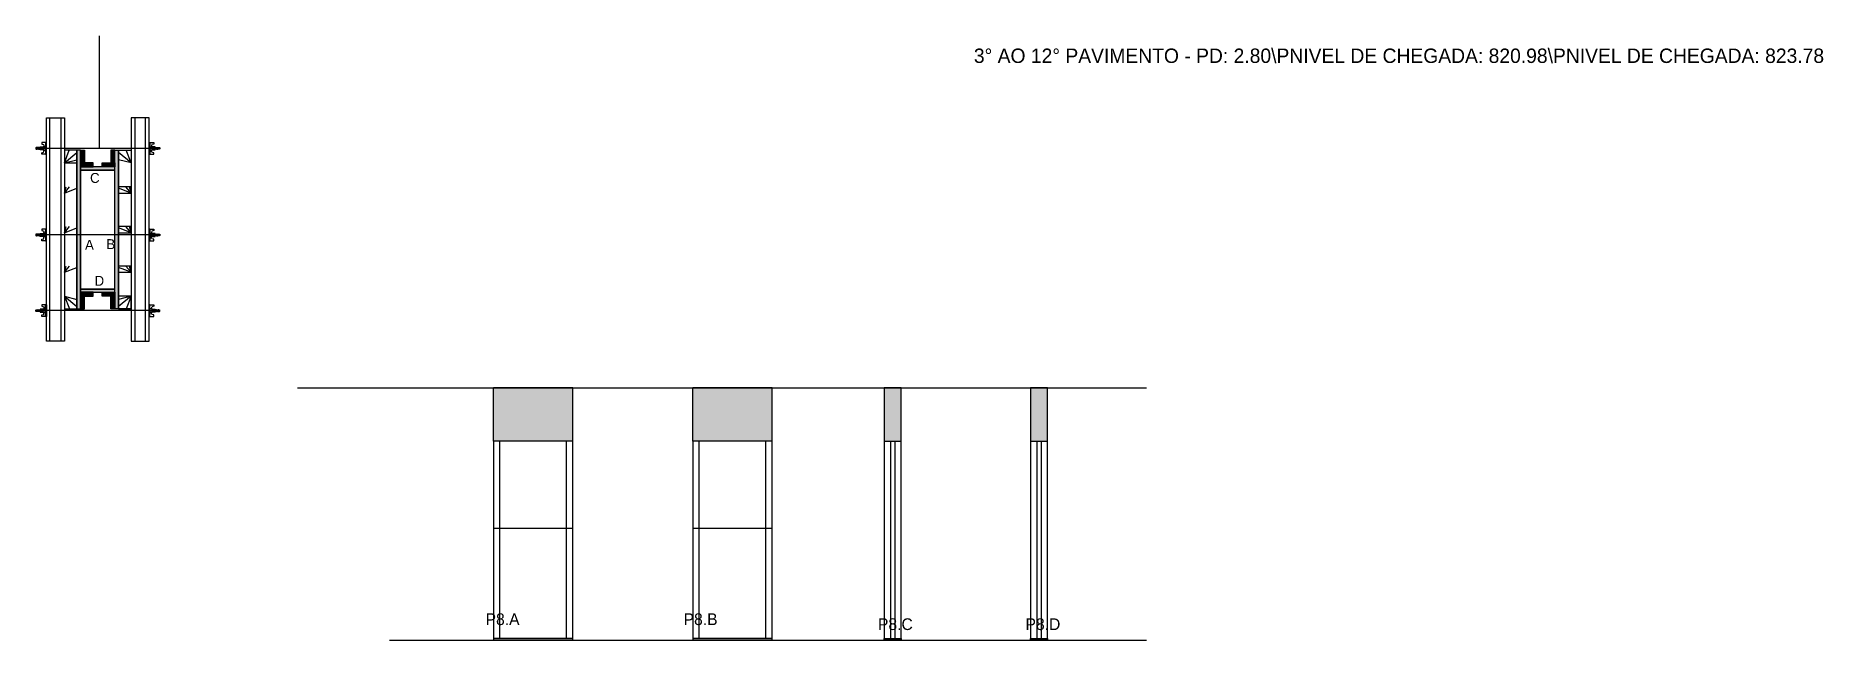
# Model space of a CAD drawing. Header units: metres. Extents: x 2715 to 4698, y 9820 to 10491.
import ezdxf

# ---------------------------------------------------------------- set-up
doc = ezdxf.new("R2010")
doc.units = ezdxf.units.M
for name, color, linetype in [('CHAPA', 7, 'Continuous'), ('COTA', 7, 'Continuous'), ('Hachura', 7, 'Continuous'), ('Madeira', 7, 'Continuous'), ('NOMENCLATURA', 7, 'Continuous'), ('Nível', 7, 'Continuous'), ('Painéis', 7, 'Continuous'), ('Perfil Metálico', 7, 'Continuous'), ('SARR_2.2x7', 7, 'Continuous'), ('SARRAFO', 7, 'Continuous'), ('Texto Seção', 7, 'Continuous'), ('TEXTO_GERAL', 7, 'Continuous')]:
    doc.layers.add(name, color=color, linetype=linetype)

msp = doc.modelspace()

# ---------------------------------------------------------------- hatches: boundary and pattern name
at = {"layer": 'COTA'}
h = msp.add_hatch(color=7, dxfattribs=at)
h.dxf.hatch_style = 1
h.paths.add_polyline_path([(3222.7, 10041.4), (3310.7, 10041.4), (3310.7, 10041.4), (3310.7, 10100.4), (3310.7, 10100.4), (3222.7, 10100.4), (3222.7, 10100.4), (3222.7, 10041.4)])
h = msp.add_hatch(color=7, dxfattribs=at)
h.dxf.hatch_style = 1
h.paths.add_polyline_path([(3444, 10041.4), (3532, 10041.4), (3532, 10041.4), (3532, 10100.4), (3532, 10100.4), (3444, 10100.4), (3444, 10100.4), (3444, 10041.4)])
h = msp.add_hatch(color=7, dxfattribs=at)
h.dxf.hatch_style = 1
h.paths.add_polyline_path([(3675.1, 10041.4), (3675.1, 10100.4), (3675.1, 10100.4), (3656.1, 10100.4), (3656.1, 10100.4), (3656.1, 10041.4), (3656.1, 10041.4), (3675.1, 10041.4)])
h = msp.add_hatch(color=7, dxfattribs=at)
h.dxf.hatch_style = 1
h.paths.add_polyline_path([(3837.5, 10041.4), (3837.5, 10100.4), (3837.5, 10100.4), (3818.5, 10100.4), (3818.5, 10100.4), (3818.5, 10041.4), (3818.5, 10041.4), (3837.5, 10041.4)])
at = {"layer": 'Hachura'}
h = msp.add_hatch(color=7, dxfattribs=at)
h.dxf.hatch_style = 1
h.paths.add_polyline_path([(2764.5, 10364.1), (2760.5, 10364.1), (2760.5, 10364.1), (2760.5, 10188.1), (2760.5, 10188.1), (2764.5, 10188.1), (2764.5, 10188.1), (2764.5, 10364.1)])
h = msp.add_hatch(color=7, dxfattribs=at)
h.dxf.hatch_style = 1
h.paths.add_polyline_path([(2764.5, 10350.1), (2768.9, 10350.1), (2768.9, 10350.1), (2768.9, 10364.1), (2768.9, 10364.1), (2764.5, 10364.1), (2764.5, 10364.1), (2764.5, 10350.1)])
h = msp.add_hatch(color=7, dxfattribs=at)
h.dxf.hatch_style = 1
h.paths.add_polyline_path([(2802.5, 10350.1), (2798.1, 10350.1), (2798.1, 10350.1), (2798.1, 10364.1), (2798.1, 10364.1), (2802.5, 10364.1), (2802.5, 10364.1), (2802.5, 10350.1)])
h = msp.add_hatch(color=7, dxfattribs=at)
h.dxf.hatch_style = 1
h.paths.add_polyline_path([(2802.5, 10364.1), (2806.5, 10364.1), (2806.5, 10364.1), (2806.5, 10188.1), (2806.5, 10188.1), (2802.5, 10188.1), (2802.5, 10188.1), (2802.5, 10364.1)])
h = msp.add_hatch(color=7, dxfattribs=at)
h.dxf.hatch_style = 1
h.paths.add_polyline_path([(2764.5, 10345.7), (2764.5, 10350.1), (2764.5, 10350.1), (2778.5, 10350.1), (2778.5, 10350.1), (2778.5, 10345.7), (2778.5, 10345.7), (2764.5, 10345.7)])
h = msp.add_hatch(color=7, dxfattribs=at)
h.dxf.hatch_style = 1
h.paths.add_polyline_path([(2802.5, 10342.1), (2802.5, 10345.7), (2802.5, 10345.7), (2764.5, 10345.7), (2764.5, 10345.7), (2764.5, 10342.1), (2764.5, 10342.1), (2802.5, 10342.1)])
h = msp.add_hatch(color=7, dxfattribs=at)
h.dxf.hatch_style = 1
h.paths.add_polyline_path([(2802.5, 10342.1), (2802.5, 10345.7), (2802.5, 10345.7), (2764.5, 10345.7), (2764.5, 10345.7), (2764.5, 10342.1), (2764.5, 10342.1), (2802.5, 10342.1)])
h = msp.add_hatch(color=7, dxfattribs=at)
h.dxf.hatch_style = 1
h.paths.add_polyline_path([(2802.5, 10345.7), (2802.5, 10350.1), (2802.5, 10350.1), (2788.5, 10350.1), (2788.5, 10350.1), (2788.5, 10345.7), (2788.5, 10345.7), (2802.5, 10345.7)])
h = msp.add_hatch(color=7, dxfattribs=at)
h.dxf.hatch_style = 1
h.paths.add_polyline_path([(2802.5, 10206.5), (2802.5, 10210.1), (2802.5, 10210.1), (2764.5, 10210.1), (2764.5, 10210.1), (2764.5, 10206.5), (2764.5, 10206.5), (2802.5, 10206.5)])
h = msp.add_hatch(color=7, dxfattribs=at)
h.dxf.hatch_style = 1
h.paths.add_polyline_path([(2802.5, 10206.5), (2802.5, 10210.1), (2802.5, 10210.1), (2764.5, 10210.1), (2764.5, 10210.1), (2764.5, 10206.5), (2764.5, 10206.5), (2802.5, 10206.5)])
h = msp.add_hatch(color=7, dxfattribs=at)
h.dxf.hatch_style = 1
h.paths.add_polyline_path([(2764.5, 10202.1), (2764.5, 10206.5), (2764.5, 10206.5), (2778.5, 10206.5), (2778.5, 10206.5), (2778.5, 10202.1), (2778.5, 10202.1), (2764.5, 10202.1)])
h = msp.add_hatch(color=7, dxfattribs=at)
h.dxf.hatch_style = 1
h.paths.add_polyline_path([(2764.5, 10202.1), (2768.9, 10202.1), (2768.9, 10202.1), (2768.9, 10188.1), (2768.9, 10188.1), (2764.5, 10188.1), (2764.5, 10188.1), (2764.5, 10202.1)])
h = msp.add_hatch(color=7, dxfattribs=at)
h.dxf.hatch_style = 1
h.paths.add_polyline_path([(2802.5, 10202.1), (2802.5, 10206.5), (2802.5, 10206.5), (2788.5, 10206.5), (2788.5, 10206.5), (2788.5, 10202.1), (2788.5, 10202.1), (2802.5, 10202.1)])
h = msp.add_hatch(color=7, dxfattribs=at)
h.dxf.hatch_style = 1
h.paths.add_polyline_path([(2802.5, 10202.1), (2798.1, 10202.1), (2798.1, 10202.1), (2798.1, 10188.1), (2798.1, 10188.1), (2802.5, 10188.1), (2802.5, 10188.1), (2802.5, 10202.1)])

# ---------------------------------------------------------------- linework, layer by layer
at = {"layer": 'CHAPA', "color": 7, "lineweight": 25}
for points in [[(2764.5, 10364.1), (2760.5, 10364.1), (2760.5, 10188.1), (2764.5, 10188.1)], [(2764.5, 10364.1), (2760.5, 10364.1), (2760.5, 10188.1), (2764.5, 10188.1)], [(2802.5, 10364.1), (2806.5, 10364.1), (2806.5, 10188.1), (2802.5, 10188.1)], [(2802.5, 10364.1), (2806.5, 10364.1), (2806.5, 10188.1), (2802.5, 10188.1)], [(2802.5, 10342.1), (2802.5, 10345.7), (2764.5, 10345.7), (2764.5, 10342.1)], [(2802.5, 10342.1), (2802.5, 10345.7), (2764.5, 10345.7), (2764.5, 10342.1)], [(2802.5, 10206.5), (2802.5, 10210.1), (2764.5, 10210.1), (2764.5, 10206.5)], [(2802.5, 10206.5), (2802.5, 10210.1), (2764.5, 10210.1), (2764.5, 10206.5)]]:
    msp.add_lwpolyline(points, close=True, dxfattribs=at)
at = {"layer": 'COTA', "color": 7, "lineweight": 25}
for p, q in [((3310.7, 10100.4), (3222.7, 10100.4)), ((3222.7, 10041.4), (3222.7, 10100.4)), ((3310.7, 10041.4), (3310.7, 10100.4)), ((3532, 10100.4), (3444, 10100.4)), ((3444, 10041.4), (3444, 10100.4)), ((3532, 10041.4), (3532, 10100.4))]:
    msp.add_line(p, q, dxfattribs=at)
for points in [[(3675.1, 10041.4), (3675.1, 10100.4), (3656.1, 10100.4), (3656.1, 10041.4)], [(3837.5, 10041.4), (3837.5, 10100.4), (3818.5, 10100.4), (3818.5, 10041.4)]]:
    msp.add_lwpolyline(points, dxfattribs=at)
at = {"layer": 'Defpoints', "color": 7, "lineweight": 25}
msp.add_line((2785.4, 10366.1), (2785.4, 10491.1), dxfattribs=at)
at = {"layer": 'Hachura', "color": 7, "lineweight": 25}
for p, q in [((2715.1, 10367.1), (2714.7, 10366.8)), ((2714.7, 10366.8), (2714.7, 10365.5)), ((2715.1, 10365.2), (2714.7, 10365.5)), ((2715.4, 10367.1), (2715.1, 10367.1)), ((2715.1, 10367.1), (2715.1, 10367.1)), ((2715.1, 10365.2), (2715.1, 10367.1)), ((2715.7, 10365.2), (2715.1, 10366.5)), ((2715.6, 10365.1), (2715.1, 10366.2)), ((2715.1, 10365.7), (2715.4, 10365)), ((2715.1, 10365.4), (2715.2, 10365.2)), ((2715.2, 10365.2), (2715.1, 10365.2)), ((2715.4, 10367.1), (2716.3, 10365.2)), ((2715.4, 10367.1), (2716.3, 10365.2)), ((2715.5, 10367.2), (2716.6, 10365)), ((2716.8, 10365.1), (2715.7, 10367.2)), ((2715.7, 10365.2), (2716.3, 10365.2)), ((2716.5, 10367.1), (2715.9, 10367.1)), ((2716.9, 10365.2), (2715.9, 10367.1)), ((2716.5, 10367.1), (2717.5, 10365.2)), ((2716.6, 10367.2), (2717.7, 10365)), ((2717.9, 10365.1), (2716.9, 10367.2)), ((2717.5, 10365.2), (2716.9, 10365.2)), ((2717.7, 10367.1), (2717.1, 10367.1)), ((2718, 10365.2), (2717.1, 10367.1)), ((2717.3, 10367.1), (2717.1, 10367.1)), ((2717.7, 10367.1), (2718.7, 10365.2)), ((2717.8, 10367.2), (2718.9, 10365)), ((2719.1, 10365.1), (2718, 10367.2)), ((2718.2, 10365.2), (2718, 10365.2)), ((2718.9, 10367.1), (2718.2, 10367.1)), ((2719.2, 10365.2), (2718.2, 10367.1)), ((2718.2, 10365.2), (2718.7, 10365.2)), ((2718.9, 10367.1), (2719.8, 10365.2)), ((2719.8, 10366), (2719.2, 10367.2)), ((2719.2, 10365.2), (2719.8, 10365.2)), ((2719.8, 10366.2), (2719.4, 10367.1)), ((2719.8, 10367.1), (2719.4, 10367.1)), ((2851.3, 10366.1), (2719.5, 10366.1)), ((2719.8, 10364.4), (2719.8, 10367.8)), ((2719.8, 10367.8), (2723, 10367.8)), ((2719.8, 10366.7), (2723, 10366.7)), ((2719.8, 10365.2), (2723, 10365.2)), ((2723, 10364.4), (2719.8, 10364.4)), ((2719.9, 10364.4), (2719.9, 10367.8)), ((2726.5, 10372.5), (2721.4, 10372.5)), ((2721.4, 10372.5), (2721.4, 10370.9)), ((2721.4, 10370.9), (2723.6, 10370.3)), ((2721.4, 10361.3), (2723.6, 10361.9)), ((2721.4, 10359.6), (2721.4, 10361.3)), ((2725.6, 10359.6), (2721.4, 10359.6)), ((2723, 10368), (2723, 10364.2)), ((2725.6, 10368), (2723, 10368)), ((2723, 10364.2), (2723, 10364.4)), ((2723, 10364.2), (2723, 10364.4)), ((2723, 10364.2), (2725.6, 10364.2)), ((2725.6, 10366.4), (2723.6, 10366.4)), ((2723.6, 10365.9), (2725.6, 10365.9)), ((2723.8, 10370), (2723.8, 10368)), ((2723.8, 10362.2), (2723.8, 10364.2)), ((2725.6, 10372.5), (2725.6, 10359.6)), ((2725.6, 10372.5), (2725.6, 10367.4)), ((2725.6, 10372.4), (2726.5, 10372.4)), ((2725.6, 10372.2), (2726.5, 10372.2)), ((2725.6, 10371.8), (2726.5, 10371.8)), ((2725.6, 10371.4), (2726.5, 10371.4)), ((2725.6, 10370.5), (2726.5, 10370.5)), ((2725.6, 10369.1), (2726.5, 10369.1)), ((2725.6, 10366.1), (2725.6, 10368)), ((2725.6, 10367.4), (2725.6, 10366.7)), ((2725.6, 10366.1), (2726.5, 10366.1)), ((2725.6, 10363.1), (2726.5, 10363.1)), ((2725.6, 10361.6), (2726.5, 10361.6)), ((2725.6, 10360.8), (2726.5, 10360.8)), ((2725.6, 10360.3), (2726.5, 10360.3)), ((2725.6, 10360), (2726.5, 10360)), ((2725.6, 10359.8), (2726.5, 10359.8)), ((2725.6, 10359.6), (2726.5, 10359.6)), ((2725.9, 10367), (2725.7, 10367)), ((2725.8, 10365.1), (2726.2, 10365.1)), ((2726.4, 10367), (2725.9, 10367)), ((2726.5, 10359.6), (2726.5, 10372.5)), ((2726.5, 10360.6), (2726.5, 10368.4)), ((2840.5, 10359.6), (2840.5, 10372.5)), ((2840.5, 10372.5), (2845.7, 10372.5)), ((2841.5, 10372.4), (2840.5, 10372.4)), ((2841.5, 10372.2), (2840.5, 10372.2)), ((2841.5, 10371.8), (2840.5, 10371.8)), ((2841.5, 10371.4), (2840.5, 10371.4)), ((2841.5, 10370.5), (2840.5, 10370.5)), ((2841.5, 10369.1), (2840.5, 10369.1)), ((2840.5, 10360.6), (2840.5, 10368.4)), ((2841.4, 10366.1), (2840.5, 10366.1)), ((2841.5, 10363.1), (2840.5, 10363.1)), ((2841.5, 10361.6), (2840.5, 10361.6)), ((2841.5, 10360.8), (2840.5, 10360.8)), ((2841.5, 10360.3), (2840.5, 10360.3)), ((2841.5, 10360), (2840.5, 10360)), ((2841.5, 10359.8), (2840.5, 10359.8)), ((2841.4, 10359.6), (2840.5, 10359.6)), ((2840.7, 10367), (2841.1, 10367)), ((2841.3, 10365.1), (2840.9, 10365.1)), ((2841.1, 10367), (2841.3, 10367)), ((2841.4, 10372.5), (2841.4, 10359.6)), ((2841.4, 10372.5), (2841.4, 10367.4)), ((2841.4, 10366.1), (2841.4, 10368)), ((2841.4, 10368), (2844, 10368)), ((2841.4, 10367.4), (2841.4, 10366.7)), ((2841.4, 10366.4), (2843.4, 10366.4)), ((2843.4, 10365.9), (2841.4, 10365.9)), ((2844, 10364.2), (2841.4, 10364.2)), ((2841.4, 10359.6), (2845.7, 10359.6)), ((2843.2, 10370), (2843.2, 10368)), ((2843.2, 10362.2), (2843.2, 10364.2)), ((2845.7, 10370.9), (2843.5, 10370.3)), ((2845.7, 10361.3), (2843.5, 10361.9)), ((2844, 10368), (2844, 10364.2)), ((2847.2, 10367.8), (2844, 10367.8)), ((2847.2, 10366.7), (2844, 10366.7)), ((2847.2, 10365.2), (2844, 10365.2)), ((2844, 10364.4), (2847.2, 10364.4)), ((2844, 10364.2), (2844, 10364.4)), ((2844, 10364.2), (2844, 10364.4)), ((2845.7, 10372.5), (2845.7, 10370.9)), ((2845.7, 10359.6), (2845.7, 10361.3)), ((2847.2, 10364.4), (2847.2, 10367.8)), ((2847.2, 10364.4), (2847.2, 10367.8)), ((2847.2, 10366), (2847.9, 10367.2)), ((2848.2, 10367.1), (2847.2, 10365.2)), ((2847.2, 10366.2), (2847.7, 10367.1)), ((2847.2, 10367.1), (2847.7, 10367.1)), ((2847.9, 10365.2), (2847.2, 10365.2)), ((2847.9, 10365.2), (2848.9, 10367.1)), ((2848, 10365.1), (2849, 10367.2)), ((2849.3, 10367.2), (2848.2, 10365)), ((2848.2, 10367.1), (2848.9, 10367.1)), ((2849.4, 10367.1), (2848.4, 10365.2)), ((2848.8, 10365.2), (2848.4, 10365.2)), ((2848.8, 10365.2), (2849, 10365.2)), ((2849, 10365.2), (2850, 10367.1)), ((2849.1, 10365.1), (2850.2, 10367.2)), ((2850.4, 10367.2), (2849.4, 10365)), ((2849.4, 10367.1), (2850, 10367.1)), ((2850.5, 10367.1), (2849.6, 10365.2)), ((2849.6, 10365.2), (2850.2, 10365.2)), ((2849.8, 10367.1), (2850, 10367.1)), ((2850.2, 10365.2), (2851.2, 10367.1)), ((2850.3, 10365.1), (2851.4, 10367.2)), ((2851.6, 10367.2), (2850.5, 10365)), ((2850.5, 10367.1), (2851.2, 10367.1)), ((2851.7, 10367.1), (2850.7, 10365.2)), ((2851.7, 10367.1), (2850.7, 10365.2)), ((2851.4, 10365.2), (2850.7, 10365.2)), ((2851.4, 10365.2), (2852, 10366.5)), ((2851.4, 10365.1), (2852, 10366.2)), ((2851.7, 10367.1), (2852, 10367.1)), ((2852, 10365.7), (2851.7, 10365)), ((2852, 10365.4), (2851.9, 10365.2)), ((2851.9, 10365.2), (2852, 10365.2)), ((2852, 10367.1), (2852, 10367.1)), ((2852, 10367.1), (2852.3, 10366.8)), ((2852, 10365.2), (2852, 10367.1)), ((2852, 10365.2), (2852.3, 10365.5)), ((2852.3, 10366.8), (2852.3, 10365.5)), ((2726.5, 10276.5), (2721.4, 10276.5)), ((2721.4, 10276.5), (2721.4, 10274.9)), ((2721.4, 10274.9), (2723.6, 10274.3)), ((2725.6, 10276.5), (2725.6, 10263.6)), ((2725.6, 10276.5), (2725.6, 10271.4)), ((2725.6, 10276.4), (2726.5, 10276.4)), ((2725.6, 10276.2), (2726.5, 10276.2)), ((2725.6, 10275.8), (2726.5, 10275.8)), ((2725.6, 10275.4), (2726.5, 10275.4)), ((2725.6, 10274.5), (2726.5, 10274.5)), ((2726.5, 10263.6), (2726.5, 10276.5)), ((2840.5, 10263.6), (2840.5, 10276.5)), ((2840.5, 10276.5), (2845.7, 10276.5)), ((2841.5, 10276.4), (2840.5, 10276.4)), ((2841.5, 10276.2), (2840.5, 10276.2)), ((2841.5, 10275.8), (2840.5, 10275.8)), ((2841.5, 10275.4), (2840.5, 10275.4)), ((2841.5, 10274.5), (2840.5, 10274.5)), ((2841.4, 10276.5), (2841.4, 10263.6)), ((2841.4, 10276.5), (2841.4, 10271.4)), ((2845.7, 10274.9), (2843.5, 10274.3)), ((2845.7, 10276.5), (2845.7, 10274.9)), ((2715.1, 10271.1), (2714.7, 10270.8)), ((2714.7, 10270.8), (2714.7, 10269.5)), ((2715.1, 10269.2), (2714.7, 10269.5)), ((2715.4, 10271.1), (2715.1, 10271.1)), ((2715.1, 10271.1), (2715.1, 10271.1)), ((2715.1, 10269.2), (2715.1, 10271.1)), ((2715.7, 10269.2), (2715.1, 10270.5)), ((2715.6, 10269.1), (2715.1, 10270.2)), ((2715.1, 10269.7), (2715.4, 10269)), ((2715.1, 10269.4), (2715.2, 10269.2)), ((2715.2, 10269.2), (2715.1, 10269.2)), ((2715.4, 10271.1), (2716.3, 10269.2)), ((2715.4, 10271.1), (2716.3, 10269.2)), ((2715.5, 10271.2), (2716.6, 10269)), ((2716.8, 10269.1), (2715.7, 10271.2)), ((2715.7, 10269.2), (2716.3, 10269.2)), ((2716.5, 10271.1), (2715.9, 10271.1)), ((2716.9, 10269.2), (2715.9, 10271.1)), ((2716.5, 10271.1), (2717.5, 10269.2)), ((2716.6, 10271.2), (2717.7, 10269)), ((2717.9, 10269.1), (2716.9, 10271.2)), ((2717.5, 10269.2), (2716.9, 10269.2)), ((2717.7, 10271.1), (2717.1, 10271.1)), ((2718, 10269.2), (2717.1, 10271.1)), ((2717.3, 10271.1), (2717.1, 10271.1)), ((2717.7, 10271.1), (2718.7, 10269.2)), ((2717.8, 10271.2), (2718.9, 10269)), ((2719.1, 10269.1), (2718, 10271.2)), ((2718.2, 10269.2), (2718, 10269.2)), ((2718.9, 10271.1), (2718.2, 10271.1)), ((2719.2, 10269.2), (2718.2, 10271.1)), ((2718.2, 10269.2), (2718.7, 10269.2)), ((2718.9, 10271.1), (2719.8, 10269.2)), ((2719.8, 10270), (2719.2, 10271.2)), ((2719.2, 10269.2), (2719.8, 10269.2)), ((2719.8, 10270.2), (2719.4, 10271.1)), ((2719.8, 10271.1), (2719.4, 10271.1)), ((2851.3, 10270.1), (2719.5, 10270.1)), ((2719.8, 10268.4), (2719.8, 10271.8)), ((2719.8, 10271.8), (2723, 10271.8)), ((2719.8, 10270.7), (2723, 10270.7)), ((2719.8, 10269.2), (2723, 10269.2)), ((2723, 10268.4), (2719.8, 10268.4)), ((2719.9, 10268.4), (2719.9, 10271.8)), ((2721.4, 10265.3), (2723.6, 10265.9)), ((2721.4, 10263.6), (2721.4, 10265.3)), ((2725.6, 10263.6), (2721.4, 10263.6)), ((2723, 10272), (2723, 10268.2)), ((2725.6, 10272), (2723, 10272)), ((2723, 10268.2), (2723, 10268.4)), ((2723, 10268.2), (2723, 10268.4)), ((2723, 10268.2), (2725.6, 10268.2)), ((2725.6, 10270.4), (2723.6, 10270.4)), ((2723.6, 10269.9), (2725.6, 10269.9)), ((2723.8, 10274), (2723.8, 10272)), ((2723.8, 10266.2), (2723.8, 10268.2)), ((2725.6, 10273.1), (2726.5, 10273.1)), ((2725.6, 10270.1), (2725.6, 10272)), ((2725.6, 10271.4), (2725.6, 10270.7)), ((2725.6, 10270.1), (2726.5, 10270.1)), ((2725.6, 10267.1), (2726.5, 10267.1)), ((2725.6, 10265.6), (2726.5, 10265.6)), ((2725.6, 10264.8), (2726.5, 10264.8)), ((2725.6, 10264.3), (2726.5, 10264.3)), ((2725.6, 10264), (2726.5, 10264)), ((2725.6, 10263.8), (2726.5, 10263.8)), ((2725.6, 10263.6), (2726.5, 10263.6)), ((2725.9, 10271), (2725.7, 10271)), ((2725.8, 10269.1), (2726.2, 10269.1)), ((2726.4, 10271), (2725.9, 10271)), ((2726.5, 10264.6), (2726.5, 10272.4)), ((2841.5, 10273.1), (2840.5, 10273.1)), ((2840.5, 10264.6), (2840.5, 10272.4)), ((2841.4, 10270.1), (2840.5, 10270.1)), ((2841.5, 10267.1), (2840.5, 10267.1)), ((2841.5, 10265.6), (2840.5, 10265.6)), ((2841.5, 10264.8), (2840.5, 10264.8)), ((2841.5, 10264.3), (2840.5, 10264.3)), ((2841.5, 10264), (2840.5, 10264)), ((2841.5, 10263.8), (2840.5, 10263.8)), ((2841.4, 10263.6), (2840.5, 10263.6)), ((2840.7, 10271), (2841.1, 10271)), ((2841.3, 10269.1), (2840.9, 10269.1)), ((2841.1, 10271), (2841.3, 10271)), ((2841.4, 10270.1), (2841.4, 10272)), ((2841.4, 10272), (2844, 10272)), ((2841.4, 10271.4), (2841.4, 10270.7)), ((2841.4, 10270.4), (2843.4, 10270.4)), ((2843.4, 10269.9), (2841.4, 10269.9)), ((2844, 10268.2), (2841.4, 10268.2)), ((2841.4, 10263.6), (2845.7, 10263.6)), ((2843.2, 10274), (2843.2, 10272)), ((2843.2, 10266.2), (2843.2, 10268.2)), ((2845.7, 10265.3), (2843.5, 10265.9)), ((2844, 10272), (2844, 10268.2)), ((2847.2, 10271.8), (2844, 10271.8)), ((2847.2, 10270.7), (2844, 10270.7)), ((2847.2, 10269.2), (2844, 10269.2)), ((2844, 10268.4), (2847.2, 10268.4)), ((2844, 10268.2), (2844, 10268.4)), ((2844, 10268.2), (2844, 10268.4)), ((2845.7, 10263.6), (2845.7, 10265.3)), ((2847.2, 10268.4), (2847.2, 10271.8)), ((2847.2, 10268.4), (2847.2, 10271.8)), ((2847.2, 10270), (2847.9, 10271.2)), ((2848.2, 10271.1), (2847.2, 10269.2)), ((2847.2, 10270.2), (2847.7, 10271.1)), ((2847.2, 10271.1), (2847.7, 10271.1)), ((2847.9, 10269.2), (2847.2, 10269.2)), ((2847.9, 10269.2), (2848.9, 10271.1)), ((2848, 10269.1), (2849, 10271.2)), ((2849.3, 10271.2), (2848.2, 10269)), ((2848.2, 10271.1), (2848.9, 10271.1)), ((2849.4, 10271.1), (2848.4, 10269.2)), ((2848.8, 10269.2), (2848.4, 10269.2)), ((2848.8, 10269.2), (2849, 10269.2)), ((2849, 10269.2), (2850, 10271.1)), ((2849.1, 10269.1), (2850.2, 10271.2)), ((2850.4, 10271.2), (2849.4, 10269)), ((2849.4, 10271.1), (2850, 10271.1)), ((2850.5, 10271.1), (2849.6, 10269.2)), ((2849.6, 10269.2), (2850.2, 10269.2)), ((2849.8, 10271.1), (2850, 10271.1)), ((2850.2, 10269.2), (2851.2, 10271.1)), ((2850.3, 10269.1), (2851.4, 10271.2)), ((2851.6, 10271.2), (2850.5, 10269)), ((2850.5, 10271.1), (2851.2, 10271.1)), ((2851.7, 10271.1), (2850.7, 10269.2)), ((2851.7, 10271.1), (2850.7, 10269.2)), ((2851.4, 10269.2), (2850.7, 10269.2)), ((2851.4, 10269.2), (2852, 10270.5)), ((2851.4, 10269.1), (2852, 10270.2)), ((2851.7, 10271.1), (2852, 10271.1)), ((2852, 10269.7), (2851.7, 10269)), ((2852, 10269.4), (2851.9, 10269.2)), ((2851.9, 10269.2), (2852, 10269.2)), ((2852, 10271.1), (2852, 10271.1)), ((2852, 10271.1), (2852.3, 10270.8)), ((2852, 10269.2), (2852, 10271.1)), ((2852, 10269.2), (2852.3, 10269.5)), ((2852.3, 10270.8), (2852.3, 10269.5)), ((2715.1, 10187), (2714.7, 10186.7)), ((2714.7, 10185.4), (2714.7, 10186.7)), ((2715.1, 10185.1), (2714.7, 10185.4)), ((2715.1, 10186.5), (2715.4, 10187.1)), ((2715.6, 10187.1), (2715.1, 10186)), ((2715.1, 10186.7), (2715.2, 10187)), ((2715.2, 10187), (2715.1, 10187)), ((2715.7, 10187), (2715.1, 10185.7)), ((2715.1, 10187), (2715.1, 10185.1)), ((2715.4, 10185.1), (2715.1, 10185.1)), ((2715.1, 10185.1), (2715.1, 10185.1)), ((2715.4, 10185.1), (2716.3, 10187)), ((2715.4, 10185.1), (2716.3, 10187)), ((2715.5, 10185), (2716.6, 10187.1)), ((2716.8, 10187.1), (2715.7, 10184.9)), ((2715.7, 10187), (2716.3, 10187)), ((2716.9, 10187), (2715.9, 10185.1)), ((2716.5, 10185.1), (2715.9, 10185.1)), ((2716.5, 10185.1), (2717.5, 10187)), ((2716.6, 10185), (2717.7, 10187.1)), ((2717.9, 10187.1), (2716.9, 10184.9)), ((2717.5, 10187), (2716.9, 10187)), ((2718, 10187), (2717.1, 10185.1)), ((2717.7, 10185.1), (2717.1, 10185.1)), ((2717.3, 10185.1), (2717.1, 10185.1)), ((2717.7, 10185.1), (2718.7, 10187)), ((2717.8, 10185), (2718.9, 10187.1)), ((2719.1, 10187.1), (2718, 10184.9)), ((2718.2, 10187), (2718, 10187)), ((2718.2, 10187), (2718.7, 10187)), ((2719.2, 10187), (2718.2, 10185.1)), ((2718.9, 10185.1), (2718.2, 10185.1)), ((2718.9, 10185.1), (2719.8, 10187)), ((2719.2, 10187), (2719.8, 10187)), ((2719.8, 10186.2), (2719.2, 10184.9)), ((2719.8, 10186), (2719.4, 10185.1)), ((2719.8, 10185.1), (2719.4, 10185.1)), ((2851.3, 10186.1), (2719.5, 10186.1)), ((2719.8, 10187.8), (2719.8, 10184.4)), ((2723, 10187.8), (2719.8, 10187.8)), ((2719.8, 10187), (2723, 10187)), ((2719.8, 10185.4), (2723, 10185.4)), ((2719.8, 10184.4), (2723, 10184.4)), ((2719.9, 10187.8), (2719.9, 10184.4)), ((2725.6, 10192.5), (2721.4, 10192.5)), ((2721.4, 10192.5), (2721.4, 10190.9)), ((2721.4, 10190.9), (2723.6, 10190.3)), ((2721.4, 10181.3), (2723.6, 10181.9)), ((2721.4, 10179.6), (2721.4, 10181.3)), ((2726.5, 10179.6), (2721.4, 10179.6)), ((2723, 10184.2), (2723, 10188)), ((2723, 10188), (2725.6, 10188)), ((2723, 10188), (2723, 10187.8)), ((2723, 10188), (2723, 10187.8)), ((2725.6, 10184.2), (2723, 10184.2)), ((2723.6, 10186.3), (2725.6, 10186.3)), ((2725.6, 10185.8), (2723.6, 10185.8)), ((2723.8, 10190), (2723.8, 10188)), ((2723.8, 10182.2), (2723.8, 10184.2)), ((2725.6, 10179.6), (2725.6, 10192.5)), ((2725.6, 10192.5), (2726.5, 10192.5)), ((2725.6, 10192.4), (2726.5, 10192.4)), ((2725.6, 10192.2), (2726.5, 10192.2)), ((2725.6, 10191.8), (2726.5, 10191.8)), ((2725.6, 10191.4), (2726.5, 10191.4)), ((2725.6, 10190.5), (2726.5, 10190.5)), ((2725.6, 10189.1), (2726.5, 10189.1)), ((2725.6, 10186.1), (2725.6, 10184.2)), ((2725.6, 10186.1), (2726.5, 10186.1)), ((2725.6, 10184.8), (2725.6, 10185.4)), ((2725.6, 10179.6), (2725.6, 10184.8)), ((2725.6, 10183), (2726.5, 10183)), ((2725.6, 10181.6), (2726.5, 10181.6)), ((2725.6, 10180.8), (2726.5, 10180.8)), ((2725.6, 10180.3), (2726.5, 10180.3)), ((2725.6, 10180), (2726.5, 10180)), ((2725.6, 10179.8), (2726.5, 10179.8)), ((2725.9, 10185.1), (2725.7, 10185.1)), ((2725.8, 10187.1), (2726.2, 10187.1)), ((2726.4, 10185.1), (2725.9, 10185.1)), ((2726.5, 10192.5), (2726.5, 10179.6)), ((2726.5, 10191.6), (2726.5, 10183.8)), ((2840.5, 10192.5), (2840.5, 10179.6)), ((2841.4, 10192.5), (2840.5, 10192.5)), ((2841.5, 10192.4), (2840.5, 10192.4)), ((2841.5, 10192.2), (2840.5, 10192.2)), ((2841.5, 10191.8), (2840.5, 10191.8)), ((2840.5, 10191.6), (2840.5, 10183.8)), ((2841.5, 10191.4), (2840.5, 10191.4)), ((2841.5, 10190.5), (2840.5, 10190.5)), ((2841.5, 10189.1), (2840.5, 10189.1)), ((2841.4, 10186.1), (2840.5, 10186.1)), ((2841.5, 10183), (2840.5, 10183)), ((2841.5, 10181.6), (2840.5, 10181.6)), ((2841.5, 10180.8), (2840.5, 10180.8)), ((2841.5, 10180.3), (2840.5, 10180.3)), ((2841.5, 10180), (2840.5, 10180)), ((2841.5, 10179.8), (2840.5, 10179.8)), ((2840.5, 10179.6), (2845.7, 10179.6)), ((2840.7, 10185.1), (2841.1, 10185.1)), ((2841.3, 10187.1), (2840.9, 10187.1)), ((2841.1, 10185.1), (2841.3, 10185.1)), ((2841.4, 10179.6), (2841.4, 10192.5)), ((2841.4, 10192.5), (2845.7, 10192.5)), ((2844, 10188), (2841.4, 10188)), ((2843.4, 10186.3), (2841.4, 10186.3)), ((2841.4, 10186.1), (2841.4, 10184.2)), ((2841.4, 10185.8), (2843.4, 10185.8)), ((2841.4, 10184.8), (2841.4, 10185.4)), ((2841.4, 10179.6), (2841.4, 10184.8)), ((2841.4, 10184.2), (2844, 10184.2)), ((2843.2, 10190), (2843.2, 10188)), ((2843.2, 10182.2), (2843.2, 10184.2)), ((2845.7, 10190.9), (2843.5, 10190.3)), ((2845.7, 10181.3), (2843.5, 10181.9)), ((2844, 10184.2), (2844, 10188)), ((2844, 10188), (2844, 10187.8)), ((2844, 10188), (2844, 10187.8)), ((2844, 10187.8), (2847.2, 10187.8)), ((2847.2, 10187), (2844, 10187)), ((2847.2, 10185.4), (2844, 10185.4)), ((2847.2, 10184.4), (2844, 10184.4)), ((2845.7, 10192.5), (2845.7, 10190.9)), ((2845.7, 10179.6), (2845.7, 10181.3)), ((2847.2, 10187.8), (2847.2, 10184.4)), ((2847.2, 10187.8), (2847.2, 10184.4)), ((2847.9, 10187), (2847.2, 10187)), ((2848.2, 10185.1), (2847.2, 10187)), ((2847.2, 10186.2), (2847.9, 10184.9)), ((2847.2, 10186), (2847.7, 10185.1)), ((2847.2, 10185.1), (2847.7, 10185.1)), ((2847.9, 10187), (2848.9, 10185.1)), ((2848, 10187.1), (2849, 10184.9)), ((2849.3, 10185), (2848.2, 10187.1)), ((2848.2, 10185.1), (2848.9, 10185.1)), ((2848.8, 10187), (2848.4, 10187)), ((2849.4, 10185.1), (2848.4, 10187)), ((2848.8, 10187), (2849, 10187)), ((2849, 10187), (2850, 10185.1)), ((2849.1, 10187.1), (2850.2, 10184.9)), ((2850.4, 10185), (2849.4, 10187.1)), ((2849.4, 10185.1), (2850, 10185.1)), ((2849.6, 10187), (2850.2, 10187)), ((2850.5, 10185.1), (2849.6, 10187)), ((2849.8, 10185.1), (2850, 10185.1)), ((2850.2, 10187), (2851.2, 10185.1)), ((2850.3, 10187.1), (2851.4, 10184.9)), ((2851.6, 10185), (2850.5, 10187.1)), ((2850.5, 10185.1), (2851.2, 10185.1)), ((2851.7, 10185.1), (2850.7, 10187)), ((2851.4, 10187), (2850.7, 10187)), ((2851.7, 10185.1), (2850.7, 10187)), ((2851.4, 10187.1), (2852, 10186)), ((2851.4, 10187), (2852, 10185.7)), ((2852, 10186.5), (2851.7, 10187.1)), ((2851.7, 10185.1), (2852, 10185.1)), ((2852, 10186.7), (2851.9, 10187)), ((2851.9, 10187), (2852, 10187)), ((2852, 10187), (2852.3, 10186.7)), ((2852, 10187), (2852, 10185.1)), ((2852, 10185.1), (2852.3, 10185.4)), ((2852, 10185.1), (2852, 10185.1)), ((2852.3, 10185.4), (2852.3, 10186.7))]:
    msp.add_line(p, q, dxfattribs=at)
at = {"layer": 'Madeira', "color": 7, "lineweight": 25}
for p, q in [((2746.5, 10350.1), (2751.9, 10364.1)), ((2746.5, 10350.1), (2760.5, 10361.6)), ((2820.5, 10350.1), (2806.5, 10361.6)), ((2820.5, 10350.1), (2815.1, 10364.1)), ((2746.5, 10350.1), (2760.5, 10353.6)), ((2820.5, 10350.1), (2806.5, 10353.6)), ((2746.5, 10316.6), (2752.3, 10323.6)), ((2746.5, 10316.6), (2748.3, 10323.6)), ((2746.5, 10316.6), (2760.5, 10322)), ((2820.5, 10316.6), (2806.5, 10322)), ((2820.5, 10316.6), (2814.8, 10323.6)), ((2820.5, 10316.6), (2818.8, 10323.6)), ((2746.5, 10272.6), (2752.3, 10279.6)), ((2746.5, 10272.6), (2748.3, 10279.6)), ((2746.5, 10272.6), (2760.5, 10278)), ((2820.5, 10272.6), (2806.5, 10278)), ((2820.5, 10272.6), (2814.8, 10279.6)), ((2820.5, 10272.6), (2818.8, 10279.6)), ((2746.5, 10228.6), (2752.3, 10235.6)), ((2746.5, 10228.6), (2748.3, 10235.6)), ((2820.5, 10228.6), (2814.8, 10235.6)), ((2820.5, 10228.6), (2818.8, 10235.6)), ((2746.5, 10228.6), (2760.5, 10234)), ((2820.5, 10228.6), (2806.5, 10234)), ((2746.5, 10202.1), (2760.5, 10190.6)), ((2746.5, 10202.1), (2760.5, 10198.6)), ((2746.5, 10202.1), (2752, 10188.1)), ((2820.5, 10202.1), (2806.5, 10190.6)), ((2820.5, 10202.1), (2806.5, 10198.6)), ((2820.5, 10202.1), (2815.1, 10188.1))]:
    msp.add_line(p, q, dxfattribs=at)
for points in [[(2746.5, 10350.1), (2760.5, 10350.1), (2760.5, 10364.1), (2746.5, 10364.1)], [(2746.5, 10188.1), (2760.5, 10188.1), (2760.5, 10364.1), (2746.5, 10364.1)], [(2820.5, 10188.1), (2806.5, 10188.1), (2806.5, 10364.1), (2820.5, 10364.1)], [(2820.5, 10316.6), (2820.5, 10323.6), (2806.5, 10323.6), (2806.5, 10316.6)], [(2820.5, 10272.6), (2820.5, 10279.6), (2806.5, 10279.6), (2806.5, 10272.6)], [(2820.5, 10228.6), (2820.5, 10235.6), (2806.5, 10235.6), (2806.5, 10228.6)], [(2820.5, 10202.1), (2806.5, 10202.1), (2806.5, 10188.1), (2820.5, 10188.1)]]:
    msp.add_lwpolyline(points, close=True, dxfattribs=at)
at = {"layer": 'Nível', "color": 7, "lineweight": 25}
for p, q in [((3005.2, 10100.4), (3947.2, 10100.4)), ((3107.4, 9820.4), (3947.2, 9820.4))]:
    msp.add_line(p, q, dxfattribs=at)
at = {"layer": 'Painéis', "color": 7, "lineweight": 25}
for p, q in [((3222.7, 10041.4), (3222.7, 9820.4)), ((3310.7, 10041.4), (3222.7, 10041.4)), ((3310.7, 10041.4), (3222.7, 10041.4)), ((3310.7, 9822.4), (3310.7, 10041.4)), ((3444, 10041.4), (3444, 9820.4)), ((3532, 10041.4), (3444, 10041.4)), ((3532, 10041.4), (3444, 10041.4)), ((3532, 9822.4), (3532, 10041.4)), ((3656.1, 10041.4), (3656.1, 9822.4)), ((3656.1, 10041.4), (3675.1, 10041.4)), ((3675.1, 9822.4), (3675.1, 10041.4)), ((3818.5, 10041.4), (3818.5, 9822.4)), ((3818.5, 10041.4), (3837.5, 10041.4)), ((3837.5, 9822.4), (3837.5, 10041.4)), ((3310.7, 9944.4), (3222.7, 9944.4)), ((3532, 9944.4), (3444, 9944.4)), ((3222.7, 9822.4), (3310.7, 9822.4)), ((3444, 9822.4), (3532, 9822.4)), ((3656.1, 9822.4), (3675.1, 9822.4)), ((3818.5, 9822.4), (3837.5, 9822.4))]:
    msp.add_line(p, q, dxfattribs=at)
for points in [[(2764.5, 10210.1), (2802.5, 10210.1), (2802.5, 10342.1), (2764.5, 10342.1)], [(3310.7, 9822.4), (3222.7, 9822.4), (3222.7, 9820.4), (3310.7, 9820.4)], [(3532, 9822.4), (3444, 9822.4), (3444, 9820.4), (3532, 9820.4)], [(3656.1, 9822.4), (3675.1, 9822.4), (3675.1, 9820.4), (3656.1, 9820.4)], [(3818.5, 9822.4), (3837.5, 9822.4), (3837.5, 9820.4), (3818.5, 9820.4)]]:
    msp.add_lwpolyline(points, close=True, dxfattribs=at)
at = {"layer": 'Perfil Metálico', "color": 7, "lineweight": 25}
for points in [[(2726.5, 10400.1), (2746.5, 10400.1), (2746.5, 10152.1), (2726.5, 10152.1)], [(2742.5, 10152.1), (2730.5, 10152.1), (2730.5, 10400.1), (2742.5, 10400.1)], [(2840.5, 10400.1), (2820.5, 10400.1), (2820.5, 10152.1), (2840.5, 10152.1)], [(2824.5, 10152.1), (2836.5, 10152.1), (2836.5, 10400.1), (2824.5, 10400.1)]]:
    msp.add_lwpolyline(points, close=True, dxfattribs=at)
at = {"layer": 'SARR_2.2x7', "color": 7, "lineweight": 25}
for p, q in [((3229.7, 9944.4), (3229.7, 10041.4)), ((3303.7, 9944.4), (3303.7, 10041.4)), ((3451, 9944.4), (3451, 10041.4)), ((3525, 9944.4), (3525, 10041.4)), ((3663.1, 10041.4), (3663.1, 9822.4)), ((3668.1, 10041.4), (3668.1, 9822.4)), ((3825.5, 10041.4), (3825.5, 9822.4)), ((3830.5, 10041.4), (3830.5, 9822.4)), ((3229.7, 9822.4), (3229.7, 9944.4)), ((3303.7, 9822.4), (3303.7, 9944.4)), ((3451, 9822.4), (3451, 9944.4)), ((3525, 9822.4), (3525, 9944.4)), ((3229.7, 9822.4), (3229.7, 9822.4)), ((3303.7, 9822.4), (3303.7, 9822.4)), ((3451, 9822.4), (3451, 9822.4)), ((3525, 9822.4), (3525, 9822.4))]:
    msp.add_line(p, q, dxfattribs=at)
at = {"layer": 'SARRAFO', "color": 7, "lineweight": 25}
for points in [[(2768.9, 10364.1), (2768.9, 10350.1), (2764.5, 10350.1), (2764.5, 10364.1)], [(2798.1, 10364.1), (2798.1, 10350.1), (2802.5, 10350.1), (2802.5, 10364.1)], [(2778.5, 10350.1), (2764.5, 10350.1), (2764.5, 10345.7), (2778.5, 10345.7)], [(2788.5, 10350.1), (2802.5, 10350.1), (2802.5, 10345.7), (2788.5, 10345.7)], [(2778.5, 10206.5), (2764.5, 10206.5), (2764.5, 10202.1), (2778.5, 10202.1)], [(2768.9, 10188.1), (2768.9, 10202.1), (2764.5, 10202.1), (2764.5, 10188.1)], [(2788.5, 10206.5), (2802.5, 10206.5), (2802.5, 10202.1), (2788.5, 10202.1)], [(2798.1, 10188.1), (2798.1, 10202.1), (2802.5, 10202.1), (2802.5, 10188.1)]]:
    msp.add_lwpolyline(points, close=True, dxfattribs=at)

# ---------------------------------------------------------------- texts
at = {"layer": 'NOMENCLATURA', "color": 7, "lineweight": 25}
msp.add_text('3° AO 12° PAVIMENTO - PD: 2.80\\PNIVEL DE CHEGADA: 820.98\\PNIVEL DE CHEGADA: 823.78', height=16, dxfattribs=at).set_placement((3755.7, 10460.9))
at = {"layer": 'Texto Seção', "color": 7, "lineweight": 25}
for s, p in [('P8.A', (3213.9, 9837.2)), ('P8.B', (3433.6, 9837.2)), ('P8.C', (3649.3, 9831.7)), ('P8.D', (3813, 9831.7))]:
    msp.add_text(s, height=13, dxfattribs=at).set_placement(p)
at = {"layer": 'TEXTO_GERAL', "color": 7, "lineweight": 25}
for s, p in [('C', (2775, 10327.8)), ('A', (2769.4, 10253.6)), ('B', (2793.1, 10254.4)), ('D', (2780, 10213.7))]:
    msp.add_text(s, height=11, dxfattribs=at).set_placement(p)

doc.saveas('drawing.dxf')
